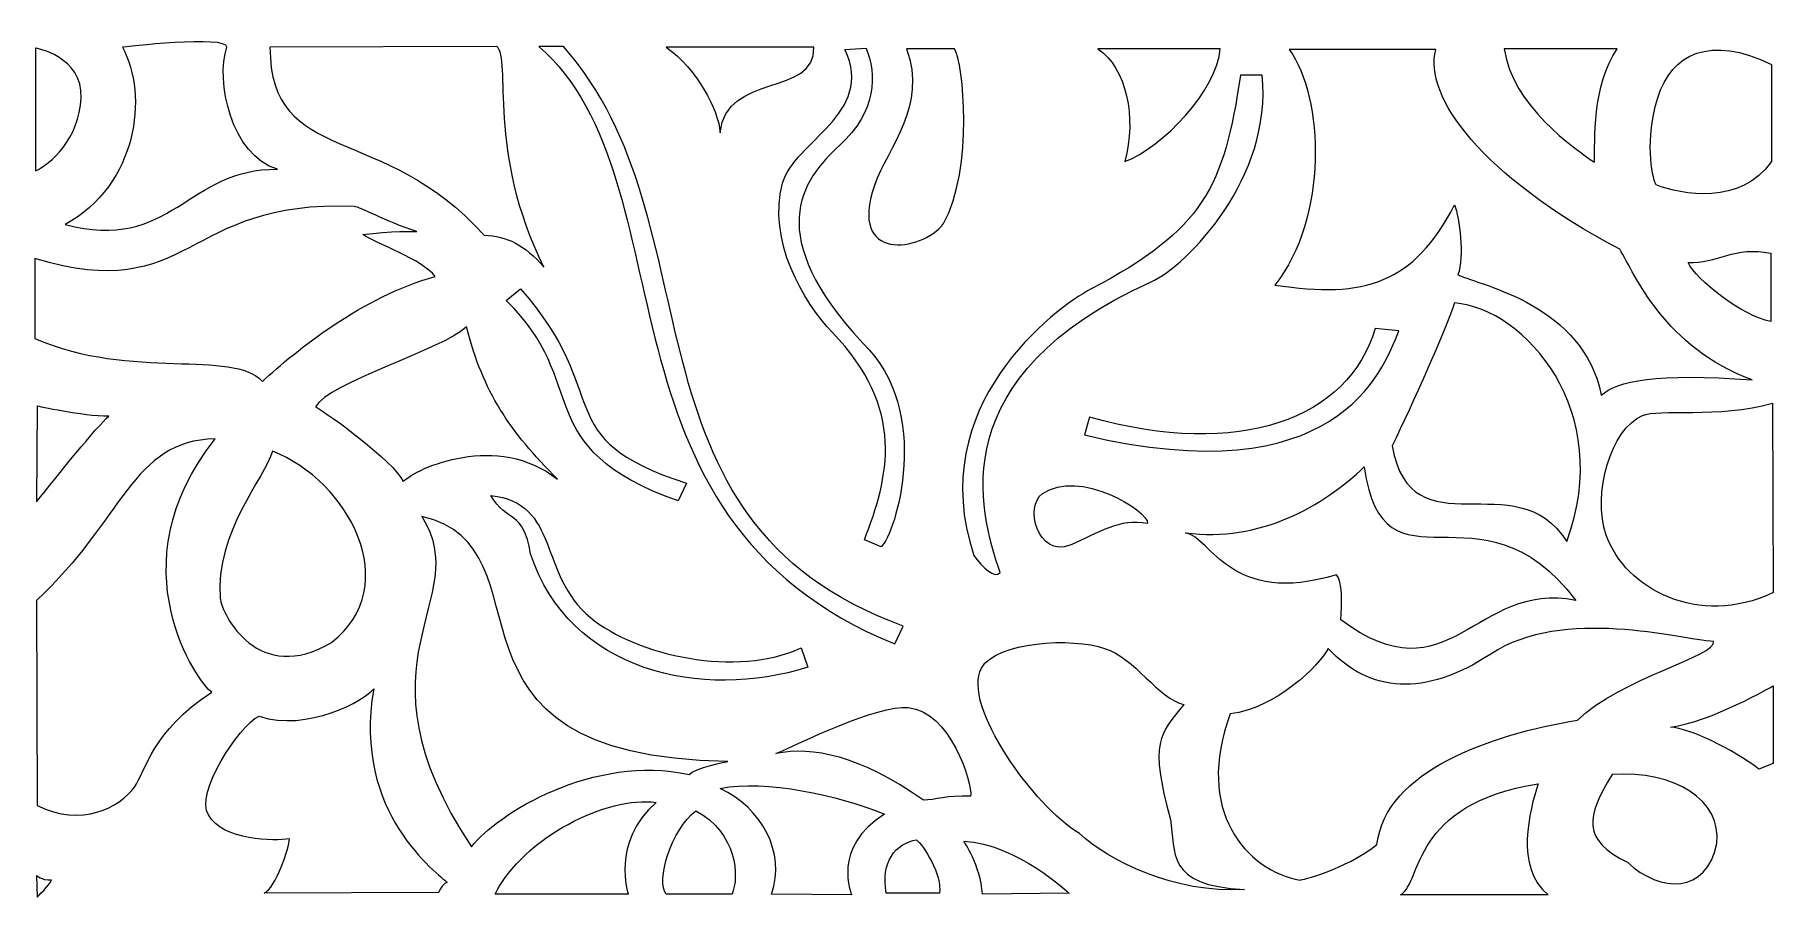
# Model space of a CAD drawing. Header units: millimetres. Extents: x -1200 to 1200, y -590 to 600.
import ezdxf

# ---------------------------------------------------------------- set-up
doc = ezdxf.new("R2010")
doc.units = ezdxf.units.MM
doc.header["$MEASUREMENT"] = 0
doc.layers.add('Layer 1', color=7, linetype='Continuous')

msp = doc.modelspace()

# ---------------------------------------------------------------- linework, layer by layer
at = {"layer": 'Layer 1', "color": 250, "lineweight": 20}
for points, knots in [([(-1198.8858, 412.0312), (-1198.8858, 412.0312), (-1198.8858, 581.3523), (-1198.8858, 581.3523), (-1198.8858, 581.3523), (-1133.705, 569.5611), (-1136.0338, 512.7658), (-1138.3626, 455.9704), (-1179.1007, 420.606), (-1198.8858, 412.0312)], [0, 0, 0, 0, 0.333333333, 0.333333333, 0.333333333, 0.666666667, 0.666666667, 0.666666667, 1, 1, 1, 1]), ([(-1079.0038, 582.4234), (-1079.0038, 582.4234), (-934.6755, 599.57), (-934.6755, 582.4234), (-950.9707, 537.4131), (-928.8535, 432.3971), (-864.8403, 414.1764), (-988.2156, 416.3186), (-1012.6551, 298.4405), (-1158.1477, 338.0892), (-1058.0508, 392.7424), (-1042.9201, 515.982), (-1079.0038, 582.4234)], [0, 0, 0, 0, 0.25, 0.25, 0.25, 0.5, 0.5, 0.5, 0.75, 0.75, 0.75, 1, 1, 1, 1]), ([(-875.3167, 582.4234), (-875.3167, 582.4234), (-562.224, 583.4945), (-562.224, 583.4945), (-541.2711, 566.3478), (-576.1904, 436.6785), (-497.0431, 279.1486), (-523.8148, 310.2255), (-548.2544, 322.0136), (-579.6803, 323.0847), (-719.3542, 479.5436), (-874.9264, 417.901), (-875.3167, 582.4234)], [0, 0, 0, 0, 0.25, 0.25, 0.25, 0.5, 0.5, 0.5, 0.75, 0.75, 0.75, 1, 1, 1, 1]), ([(-504.0263, 583.4945), (-504.0263, 583.4945), (-470.2747, 583.4945), (-470.2747, 583.4945), (-252.6213, 339.1573), (-403.9261, -70.2045), (-1.213, -215.9524), (-1.213, -215.9524), (-12.8538, -240.5997), (-12.8538, -240.5997), (-444.6675, -64.849), (-289.8694, 394.8846), (-504.0263, 583.4945)], [0, 0, 0, 0, 0.25, 0.25, 0.25, 0.5, 0.5, 0.5, 0.75, 0.75, 0.75, 1, 1, 1, 1]), ([(-328.2754, 582.4234), (-328.2754, 582.4234), (-124.5883, 582.4234), (-124.5883, 582.4234), (-122.2627, 513.8369), (-245.6414, 548.1331), (-253.7857, 464.5422), (-256.1145, 495.6221), (-285.2117, 552.4175), (-328.2754, 582.4234)], [0, 0, 0, 0, 0.333333333, 0.333333333, 0.333333333, 0.666666667, 0.666666667, 0.666666667, 1, 1, 1, 1]), ([(-54.7531, -97.0001), (-54.7531, -97.0001), (-31.4779, -106.646), (-31.4779, -106.646), (-11.6895, -89.4994), (40.6862, 81.9639), (-57.0819, 174.1266), (-194.4269, 323.0878), (-143.2353, 398.1251), (-88.508, 447.3955), (-38.4841, 492.427), (-37.3, 545.9879), (-52.4275, 581.3523), (-52.4275, 581.3523), (-81.5247, 579.2101), (-81.5247, 579.2101), (-39.6222, 490.2636), (-151.7503, 452.6119), (-167.6552, 394.8846), (-189.1558, 316.8458), (-139.1189, 230.6285), (-98.9843, 189.1311), (2.9165, 83.7702), (-20.9982, -11.27), (-54.7531, -97.0001)], [0, 0, 0, 0, 0.125, 0.125, 0.125, 0.25, 0.25, 0.25, 0.375, 0.375, 0.375, 0.5, 0.5, 0.5, 0.625, 0.625, 0.625, 0.75, 0.75, 0.75, 0.875, 0.875, 0.875, 1, 1, 1, 1]), ([(3.4414, 580.2812), (3.4414, 580.2812), (69.7834, 580.2812), (69.7834, 580.2812), (81.8966, 561.9031), (96.5518, 415.2475), (54.6526, 339.1603), (23.2299, 299.5085), (-77.7789, 286.2197), (-40.7867, 391.6682), (-22.1167, 444.8872), (32.5386, 500.9776), (3.4414, 580.2812)], [0, 0, 0, 0, 0.25, 0.25, 0.25, 0.5, 0.5, 0.5, 0.75, 0.75, 0.75, 1, 1, 1, 1]), ([(267.6517, 580.2812), (267.6517, 580.2812), (436.4194, 580.2812), (436.4194, 580.2812), (432.9295, 524.5539), (356.111, 443.1081), (304.8965, 424.8904), (321.1884, 485.9762), (307.222, 553.4916), (267.6517, 580.2812)], [0, 0, 0, 0, 0.333333333, 0.333333333, 0.333333333, 0.666666667, 0.666666667, 0.666666667, 1, 1, 1, 1]), ([(531.8587, 579.2101), (531.8587, 579.2101), (734.3813, 579.2101), (734.3813, 579.2101), (715.7868, 515.8792), (798.0862, 403.8346), (988.1151, 303.7959), (1008.5399, 269.3665), (1050.4194, 167.4519), (1170.8526, 123.7578), (1038.8147, 133.192), (983.7855, 122.2178), (962.5112, 102.3268), (938.3045, 226.5438), (798.3945, 253.4271), (764.6429, 268.4316), (773.7155, 294.5645), (767.0735, 347.0271), (759.9885, 364.8787), (703.6801, 256.6314), (636.7706, 235.3668), (512.0735, 254.5013), (585.7038, 346.8153), (579.9276, 513.5797), (531.8587, 579.2101)], [0, 0, 0, 0, 0.125, 0.125, 0.125, 0.25, 0.25, 0.25, 0.375, 0.375, 0.375, 0.5, 0.5, 0.5, 0.625, 0.625, 0.625, 0.75, 0.75, 0.75, 0.875, 0.875, 0.875, 1, 1, 1, 1]), ([(828.6594, 580.2812), (828.6594, 580.2812), (984.6252, 580.2812), (984.6252, 580.2812), (949.5911, 530.3511), (953.8945, 451.5317), (953.1991, 423.8193), (925.9354, 442.6725), (839.2867, 501.5797), (828.6594, 580.2812)], [0, 0, 0, 0, 0.333333333, 0.333333333, 0.333333333, 0.666666667, 0.666666667, 0.666666667, 1, 1, 1, 1]), ([(1197.6209, 424.8904), (1197.6209, 424.8904), (1197.6209, 558.8471), (1197.6209, 558.8471), (1113.2486, 599.6275), (1059.3477, 573.9968), (1040.4907, 512.7658), (1022.8638, 455.5317), (1032.0348, 405.4533), (1038.1652, 392.7424), (1073.0845, 378.812), (1155.7218, 363.8077), (1197.6209, 424.8904)], [0, 0, 0, 0, 0.25, 0.25, 0.25, 0.5, 0.5, 0.5, 0.75, 0.75, 0.75, 1, 1, 1, 1]), ([(464.3522, 543.8457), (464.3522, 543.8457), (494.6139, 543.8457), (494.6139, 543.8457), (508.5836, 402.3853), (391.4895, 281.6297), (340.9769, 258.7857), (53.685, 128.8591), (102.1869, -54.9096), (132.6355, -142.0104), (126.0755, -151.3144), (108.1959, -135.5808), (96.5551, -118.4341), (26.7198, 87.3224), (208.4864, 223.0431), (258.3397, 249.1428), (413.5378, 330.3948), (442.2383, 390.5972), (464.3522, 543.8457)], [0, 0, 0, 0, 0.166666667, 0.166666667, 0.166666667, 0.333333333, 0.333333333, 0.333333333, 0.5, 0.5, 0.5, 0.666666667, 0.666666667, 0.666666667, 0.833333333, 0.833333333, 0.833333333, 1, 1, 1, 1]), ([(-1200.0502, 180.5562), (-1200.0502, 180.5562), (-1200.0502, 290.9367), (-1200.0502, 290.9367), (-980.0712, 225.5635), (-998.469, 372.5186), (-758.9246, 362.7365), (-750.5408, 362.21), (-717.0221, 342.3736), (-672.7941, 328.4432), (-672.7941, 328.4432), (-710.2291, 329.0091), (-747.287, 324.1558), (-729.3452, 311.8262), (-664.8794, 289.7839), (-647.1901, 266.2894), (-747.2837, 238.4258), (-839.2363, 164.4807), (-885.7932, 121.6156), (-927.6956, 166.6259), (-1065.0374, 122.6867), (-1200.0502, 180.5562)], [0, 0, 0, 0, 0.142857143, 0.142857143, 0.142857143, 0.285714286, 0.285714286, 0.285714286, 0.428571429, 0.428571429, 0.428571429, 0.571428571, 0.571428571, 0.571428571, 0.714285714, 0.714285714, 0.714285714, 0.857142857, 0.857142857, 0.857142857, 1, 1, 1, 1]), ([(1196.4566, 204.1325), (1196.4566, 204.1325), (1196.4566, 298.4374), (1196.4566, 298.4374), (1146.951, 308.6976), (1122.0948, 283.8838), (1082.3933, 285.5782), (1092.6697, 262.71), (1158.0473, 210.5621), (1196.4566, 204.1325)], [0, 0, 0, 0, 0.333333333, 0.333333333, 0.333333333, 0.666666667, 0.666666667, 0.666666667, 1, 1, 1, 1]), ([(-311.9802, -43.418), (-311.9802, -43.418), (-300.3426, -18.7707), (-300.3426, -18.7707), (-493.5532, 43.3862), (-399.275, 103.4009), (-529.6335, 249.1428), (-529.6335, 249.1428), (-549.4187, 233.0672), (-549.4187, 233.0672), (-430.6978, 119.4735), (-520.0919, 31.5648), (-311.9802, -43.418)], [0, 0, 0, 0, 0.25, 0.25, 0.25, 0.5, 0.5, 0.5, 0.75, 0.75, 0.75, 1, 1, 1, 1]), ([(759.9885, 229.8509), (857.8813, 221.5212), (981.6601, 80.1273), (914.7899, -99.1423), (845.1843, 11.7828), (700.141, -116.1135), (673.858, 32.6692), (702.063, 89.7883), (746.1074, 189.5789), (759.9885, 229.8509)], [0, 0, 0, 0, 0.333333333, 0.333333333, 0.333333333, 0.666666667, 0.666666667, 0.666666667, 1, 1, 1, 1]), ([(-812.4647, 86.2513), (-796.1694, 119.4735), (-634.3815, 166.6259), (-604.1232, 196.6317), (-580.8448, 106.6143), (-544.7677, 53.0261), (-478.4224, -13.4122), (-561.053, 51.958), (-672.7941, 2.6664), (-691.4181, -16.6255), (-704.1807, 11.45), (-795.6873, 77.5222), (-812.4647, 86.2513)], [0, 0, 0, 0, 0.25, 0.25, 0.25, 0.5, 0.5, 0.5, 0.75, 0.75, 0.75, 1, 1, 1, 1]), ([(249.0276, 47.6736), (249.0276, 47.6736), (256.0108, 72.321), (256.0108, 72.321), (464.3555, 13.3804), (613.3283, 70.1727), (650.5796, 194.4866), (650.5796, 194.4866), (683.17, 191.2732), (683.17, 191.2732), (660.059, 133.1436), (596.0523, -34.5709), (249.0276, 47.6736)], [0, 0, 0, 0, 0.25, 0.25, 0.25, 0.5, 0.5, 0.5, 0.75, 0.75, 0.75, 1, 1, 1, 1]), ([(-1197.7214, -44.4891), (-1197.7214, -44.4891), (-1196.557, 87.3224), (-1196.557, 87.3224), (-1196.557, 87.3224), (-1134.8693, 73.3921), (-1097.6245, 73.3921), (-1115.0842, 59.4617), (-1168.6242, -9.1248), (-1197.7214, -44.4891)], [0, 0, 0, 0, 0.333333333, 0.333333333, 0.333333333, 0.666666667, 0.666666667, 0.666666667, 1, 1, 1, 1]), ([(1199.9498, -169.871), (1199.9498, -169.871), (1198.7854, 91.6098), (1198.7854, 91.6098), (1124.6992, 70.1667), (1040.2775, 84.2634), (1019.5412, 74.4632), (976.3136, 56.4089), (949.3058, -33.6541), (969.4944, -90.5705), (995.8035, -164.7364), (1096.5367, -218.5575), (1199.9498, -169.871)], [0, 0, 0, 0, 0.25, 0.25, 0.25, 0.5, 0.5, 0.5, 0.75, 0.75, 0.75, 1, 1, 1, 1]), ([(-1196.557, -463.5029), (-1196.557, -463.5029), (-1197.7214, -180.588), (-1197.7214, -180.588), (-1077.8393, -70.2166), (-1066.2017, 40.1729), (-950.9707, 42.3151), (-1090.6381, -132.3675), (-973.3898, -296.8626), (-955.6285, -307.044), (-1038.8495, -362.2298), (-1046.2985, -414.9919), (-1062.5675, -438.0507), (-1082.4346, -466.2108), (-1136.0338, -494.0443), (-1196.557, -463.5029)], [0, 0, 0, 0, 0.2, 0.2, 0.2, 0.4, 0.4, 0.4, 0.6, 0.6, 0.6, 0.8, 0.8, 0.8, 1, 1, 1, 1]), ([(-871.8268, 25.1685), (-767.0722, -15.5544), (-689.0893, -160.2281), (-790.3506, -238.4575), (-890.4475, -298.4692), (-942.0261, -201.1446), (-943.9875, -177.3748), (-951.4595, -86.8882), (-882.2999, -11.267), (-871.8268, 25.1685)], [0, 0, 0, 0, 0.333333333, 0.333333333, 0.333333333, 0.666666667, 0.666666667, 0.666666667, 1, 1, 1, 1]), ([(336.3225, -74.4949), (337.487, -57.3483), (242.0477, 2.6633), (190.8332, -33.7721), (166.3936, -49.8476), (183.85, -121.6475), (229.2424, -104.5008), (268.9571, -87.4056), (296.7489, -66.9943), (336.3225, -74.4949)], [0, 0, 0, 0, 0.333333333, 0.333333333, 0.333333333, 0.666666667, 0.666666667, 0.666666667, 1, 1, 1, 1]), ([(927.5919, -180.588), (795.2654, -5.1036), (661.6072, -184.7635), (635.4488, 3.7344), (579.1995, -50.0171), (491.3404, -101.2482), (388.6982, -87.3541), (424.2013, -93.6476), (450.2546, -189.5744), (597.0396, -145.2237), (605.3938, -153.0905), (604.6919, -187.0206), (602.8583, -207.3806), (754.2157, -319.8458), (786.9898, -152.8999), (927.5919, -180.588)], [0, 0, 0, 0, 0.2, 0.2, 0.2, 0.4, 0.4, 0.4, 0.6, 0.6, 0.6, 0.8, 0.8, 0.8, 1, 1, 1, 1]), ([(-132.7359, -272.7508), (-132.7359, -272.7508), (-142.0479, -245.9582), (-142.0479, -245.9582), (-230.5073, -287.7522), (-369.2627, -256.5512), (-433.0299, -204.1643), (-504.8824, -145.1329), (-474.9291, -45.5602), (-570.3716, -35.9173), (-548.2544, -74.4949), (-525.4155, -54.4437), (-515.6671, -116.2919), (-462.1304, -279.1804), (-278.2253, -318.8321), (-132.7359, -272.7508)], [0, 0, 0, 0, 0.2, 0.2, 0.2, 0.4, 0.4, 0.4, 0.6, 0.6, 0.6, 0.8, 0.8, 0.8, 1, 1, 1, 1]), ([(-665.8109, -64.849), (-477.2546, -106.643), (-674.4046, -397.0586), (-243.306, -402.6319), (-243.306, -402.6319), (-289.5873, -412.181), (-296.8493, -420.6378), (-428.3723, -391.7031), (-562.224, -475.291), (-597.14, -520.3013), (-769.3978, -262.0368), (-591.3212, -180.591), (-665.8109, -64.849)], [0, 0, 0, 0, 0.25, 0.25, 0.25, 0.5, 0.5, 0.5, 0.75, 0.75, 0.75, 1, 1, 1, 1]), ([(450.3858, -337.0499), (512.2243, -330.1876), (574.1384, -269.7402), (585.3987, -247.0293), (643.1635, -307.5917), (718.0992, -314.7505), (810.0353, -254.5331), (910.6013, -188.6636), (1071.1919, -234.1943), (1117.3125, -237.3864), (1123.4725, -256.6662), (989.2271, -287.7341), (929.9207, -345.6217), (810.2322, -365.4824), (664.5493, -415.7997), (652.9084, -517.085), (607.4045, -553.2027), (546.9895, -566.3796), (546.9895, -566.3796), (472.4998, -553.5204), (400.4571, -469.9476), (450.3858, -337.0499)], [0, 0, 0, 0, 0.142857143, 0.142857143, 0.142857143, 0.285714286, 0.285714286, 0.285714286, 0.428571429, 0.428571429, 0.428571429, 0.571428571, 0.571428571, 0.571428571, 0.714285714, 0.714285714, 0.714285714, 0.857142857, 0.857142857, 0.857142857, 1, 1, 1, 1]), ([(470.171, -579.2419), (359.6009, -573.8834), (375.6042, -527.8353), (367.7486, -482.7917), (338.6513, -375.6275), (352.6177, -364.9075), (386.3693, -324.1877), (351.4501, -316.687), (317.6952, -258.8174), (276.9604, -247.0293), (232.7324, -230.9538), (127.1184, -237.453), (107.0315, -273.8219), (78.7117, -325.1014), (180.3568, -465.6511), (242.0445, -502.0836), (281.6213, -538.519), (373.5673, -585.6715), (470.171, -579.2419)], [0, 0, 0, 0, 0.166666667, 0.166666667, 0.166666667, 0.333333333, 0.333333333, 0.333333333, 0.5, 0.5, 0.5, 0.666666667, 0.666666667, 0.666666667, 0.833333333, 0.833333333, 0.833333333, 1, 1, 1, 1]), ([(-883.4643, -584.6004), (-883.4643, -584.6004), (-642.5325, -583.5262), (-642.5325, -583.5262), (-642.5325, -583.5262), (-637.8781, -571.7381), (-630.8949, -569.5959), (-641.3254, -558.3253), (-762.4211, -475.291), (-732.1562, -302.7566), (-743.7577, -317.7702), (-824.1022, -362.7683), (-890.4475, -340.2632), (-918.3869, -353.1224), (-980.068, -448.4954), (-960.2828, -476.3621), (-940.4976, -512.8006), (-868.3171, -512.6008), (-848.5483, -509.5843), (-848.158, -520.6765), (-867.5365, -577.8773), (-883.4643, -584.6004)], [0, 0, 0, 0, 0.142857143, 0.142857143, 0.142857143, 0.285714286, 0.285714286, 0.285714286, 0.428571429, 0.428571429, 0.428571429, 0.571428571, 0.571428571, 0.571428571, 0.714285714, 0.714285714, 0.714285714, 0.857142857, 0.857142857, 0.857142857, 1, 1, 1, 1]), ([(1180.1614, -413.1341), (1180.1614, -413.1341), (1199.9498, -405.6334), (1199.9498, -405.6334), (1199.9498, -405.6334), (1199.9498, -298.4692), (1199.9498, -298.4692), (1199.9498, -298.4692), (1113.3535, -348.5415), (1057.9504, -355.2676), (1084.9091, -357.0921), (1143.2347, -385.3975), (1180.1614, -413.1341)], [0, 0, 0, 0, 0.25, 0.25, 0.25, 0.5, 0.5, 0.5, 0.75, 0.75, 0.75, 1, 1, 1, 1]), ([(26.7198, -456.0021), (43.015, -456.0021), (59.1955, -449.2609), (91.8975, -450.6436), (94.8659, -432.7376), (62.8035, -332.7625), (5.7702, -328.4751), (-36.2766, -323.6158), (-146.0725, -378.9589), (-176.9672, -391.7031), (-125.7527, -382.0602), (-62.2152, -393.9693), (26.7198, -456.0021)], [0, 0, 0, 0, 0.25, 0.25, 0.25, 0.5, 0.5, 0.5, 0.75, 0.75, 0.75, 1, 1, 1, 1]), ([(-182.786, -585.6715), (-182.786, -585.6715), (-72.2126, -586.7426), (-72.2126, -586.7426), (-72.2126, -586.7426), (-101.3099, -521.3724), (-26.8202, -475.291), (-91.9979, -449.5725), (-190.937, -427.0674), (-253.7857, -439.9266), (-196.7524, -466.7192), (-163.0008, -527.802), (-182.786, -585.6715)], [0, 0, 0, 0, 0.25, 0.25, 0.25, 0.5, 0.5, 0.5, 0.75, 0.75, 0.75, 1, 1, 1, 1]), ([(977.642, -420.6378), (1064.3531, -414.8224), (1128.9632, -456.3108), (1121.9669, -516.0139), (1108.3285, -585.5202), (1044.1743, -584.2948), (998.5916, -541.7323), (935.7395, -511.4239), (941.1254, -478.819), (977.642, -420.6378)], [0, 0, 0, 0, 0.333333333, 0.333333333, 0.333333333, 0.666666667, 0.666666667, 0.666666667, 1, 1, 1, 1]), ([(-564.5496, -585.6715), (-564.5496, -585.6715), (-380.651, -585.6715), (-380.651, -585.6715), (-380.651, -585.6715), (-405.0906, -514.9428), (-342.2418, -459.2155), (-409.7515, -449.5725), (-524.9759, -507.439), (-564.5496, -585.6715)], [0, 0, 0, 0, 0.333333333, 0.333333333, 0.333333333, 0.666666667, 0.666666667, 0.666666667, 1, 1, 1, 1]), ([(685.4989, -586.7426), (685.4989, -586.7426), (889.1827, -586.7426), (889.1827, -586.7426), (842.4749, -548.4584), (863.851, -470.5588), (875.2163, -433.497), (699.1209, -461.4303), (716.0819, -568.4885), (685.4989, -586.7426)], [0, 0, 0, 0, 0.333333333, 0.333333333, 0.333333333, 0.666666667, 0.666666667, 0.666666667, 1, 1, 1, 1]), ([(-328.2754, -585.6715), (-328.2754, -585.6715), (-237.4905, -585.6715), (-237.4905, -585.6715), (-227.014, -562.0952), (-230.7172, -500.5102), (-287.5373, -471.0036), (-320.9641, -495.9172), (-343.4062, -568.5279), (-328.2754, -585.6715)], [0, 0, 0, 0, 0.333333333, 0.333333333, 0.333333333, 0.666666667, 0.666666667, 0.666666667, 1, 1, 1, 1]), ([(-24.4914, -584.6004), (-24.4914, -584.6004), (48.8338, -584.6004), (48.8338, -584.6004), (53.4915, -558.882), (26.2049, -518.6341), (17.4078, -510.6554), (-11.6895, -516.0139), (-32.639, -540.6612), (-24.4914, -584.6004)], [0, 0, 0, 0, 0.333333333, 0.333333333, 0.333333333, 0.666666667, 0.666666667, 0.666666667, 1, 1, 1, 1]), ([(108.1927, -585.6715), (108.1927, -585.6715), (228.0781, -584.6004), (228.0781, -584.6004), (228.0781, -584.6004), (155.9139, -516.0139), (82.5887, -512.7975), (82.5887, -512.7975), (105.7326, -546.3344), (108.1927, -585.6715)], [0, 0, 0, 0, 0.333333333, 0.333333333, 0.333333333, 0.666666667, 0.666666667, 0.666666667, 1, 1, 1, 1]), ([(-1196.557, -589.9559), (-1196.557, -589.9559), (-1197.7214, -559.95), (-1197.7214, -559.95), (-1197.7214, -559.95), (-1190.7382, -567.4508), (-1176.7718, -566.3796), (-1179.6287, -572.664), (-1196.557, -589.9559), (-1196.557, -589.9559)], [0, 0, 0, 0, 0.333333333, 0.333333333, 0.333333333, 0.666666667, 0.666666667, 0.666666667, 1, 1, 1, 1])]:
    msp.add_open_spline(points, degree=3, knots=knots, dxfattribs=at)

doc.saveas('drawing.dxf')
